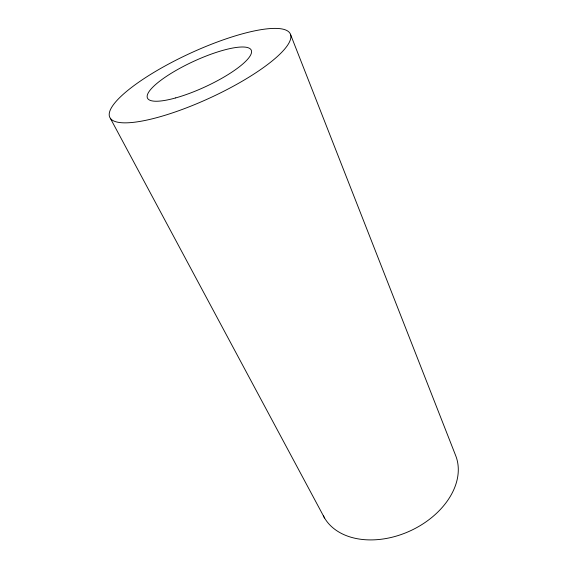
<?xml version="1.0" encoding="UTF-8"?>
<svg xmlns="http://www.w3.org/2000/svg" width="568" height="568" viewBox="0 0 568 568"><rect width="100%" height="100%" fill="white"/><g stroke="black" fill="none" stroke-linecap="round" stroke-linejoin="round"><path stroke-width="0.85" d="M110.334 118.258L324.548 517.995M290.454 34.265A99.421 24.403 -24.8 0 1 162.498 116.042A99.421 24.403 -24.8 0 1 147.197 76.552A99.421 24.403 -24.8 0 1 290.454 34.265L455.742 455.77A72.718 51.283 -24.8 0 1 409.691 531.123A72.718 51.283 -24.8 0 1 323.341 515.779M175.725 97.902A57.155 13.98 -24.8 0 0 251.496 50.928A57.155 13.98 -24.8 0 0 170.847 73.528A57.155 13.98 -24.8 0 0 175.725 97.902"/></g></svg>
